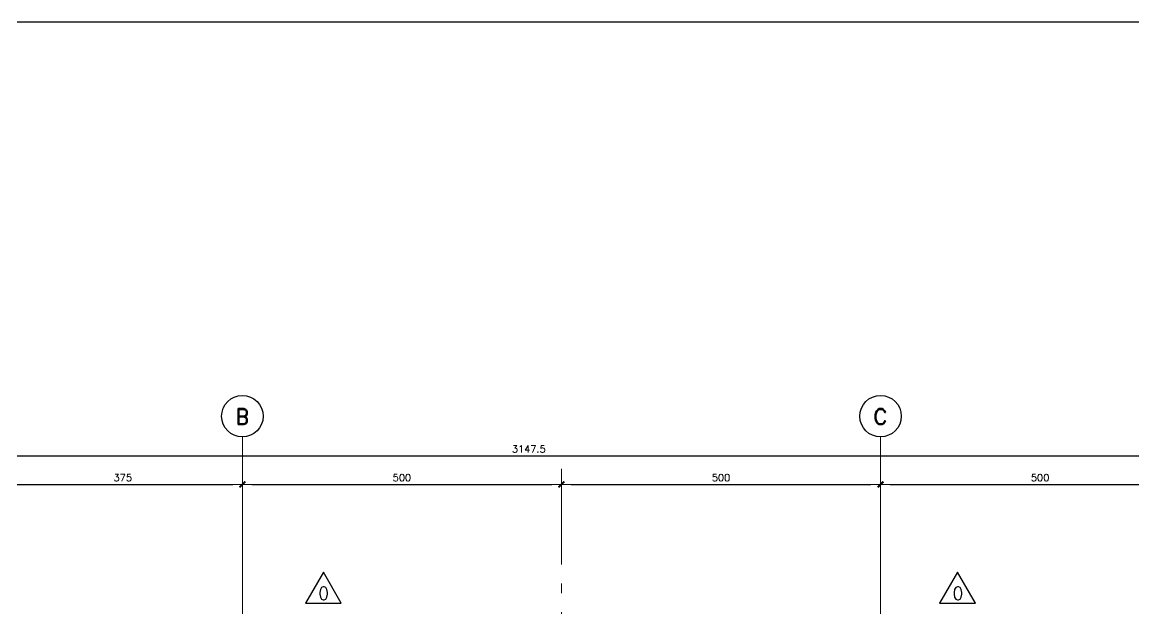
# Model space of a CAD drawing. Extents: x -4305 to 9892, y 67 to 16323.
# Drawn here: x 1890 to 3632, y 3203 to 4123 of the extents above; entities that cross this region are included whole.
import ezdxf
from ezdxf.enums import TextEntityAlignment as Align

# ---------------------------------------------------------------- set-up
doc = ezdxf.new("R2010")
doc.units = 0
doc.header["$LTSCALE"] = 30
doc.header["$MEASUREMENT"] = 0
doc.linetypes.add('EJES', pattern=[12.5, 10, -1, 0.5, -1])
doc.layers.get('0').update_dxf_attribs({"linetype": 'CONTINUOUS'})
doc.layers.add('RLA-FORMATO', color=7, linetype='CONTINUOUS')
doc.layers.add('RLE-REVISION 0', color=1, linetype='CONTINUOUS')
for name, color, linetype, lineweight in [('RLE-COTAS', 2, 'CONTINUOUS', 9), ('RLE-EJE', 3, 'CONTINUOUS', 25), ('RLE-EJES', 1, 'EJES', 15)]:
    doc.layers.add(name, color=color, linetype=linetype, lineweight=lineweight)
doc.styles.add('ROMAND', font='romand', dxfattribs={"height": 31.5})
doc.styles.add('ROMANS', font='romans.shx', dxfattribs={"height": 11.25})
doc.dimstyles.new('ING-50', dxfattribs={"dimscale": 50, "dimtxt": 0.27, "dimasz": 0.3, "dimexe": 0, "dimexo": 0, "dimgap": 0.1, "dimtad": 1, "dimdec": 1, "dimzin": 12, "dimdsep": 46, "dimtxsty": 'ROMANS', "dimblk": 'TICK1', "dimblk1": 'TICK1', "dimblk2": 'TICK1', "dimcen": 0.09, "dimclrd": 2, "dimclre": 1, "dimclrt": 3, "dimadec": 0, "dimazin": 0, "dimtfac": 1, "dimtdec": 0, "dimtix": 1, "dimtmove": 2, "dimatfit": 3, "dimldrblk": 'TICK1', "dimfxl": 0, "dimfxlon": 1, "dimtolj": 1, "dimtzin": 0, "dimarcsym": 0})

# ---------------------------------------------------------------- blocks, each defined once
blk = doc.blocks.new('TICK1')
at = {"color": 2}
for points in [[(0, 0), (-1, 0)], [(0, 0), (1, 0)]]:
    blk.add_lwpolyline(points, dxfattribs=at)
at = {"color": 2, "const_width": 0.2}
blk.add_lwpolyline([(-0.3, -0.3), (0.3, 0.3)], dxfattribs=at)
blk = doc.blocks.new('*D44')
at = {"layer": 'RLE-COTAS', "color": 2, "lineweight": -2, "transparency": 16777216}
blk.add_line((1125.2, 3443.4), (4242.7, 3443.4), dxfattribs=at)
at = {"layer": 'RLE-COTAS', "color": 2, "lineweight": -2, "transparency": 16777216, "xscale": 15, "yscale": 15, "zscale": 15, "rotation": 180}
blk.add_blockref('TICK1', (1110.2, 3443.4), dxfattribs=at)
at = {"layer": 'RLE-COTAS', "color": 2, "lineweight": -2, "transparency": 16777216, "xscale": 15, "yscale": 15, "zscale": 15}
blk.add_blockref('TICK1', (4257.7, 3443.4), dxfattribs=at)
at = {"layer": 'RLE-COTAS', "color": 3, "transparency": 16777216, "insert": (2683.9, 3454), "char_height": 11.25, "width": 61.027, "attachment_point": 5, "style": 'ROMANS'}
blk.add_mtext('\\A1;3147.5', dxfattribs=at)
blk = doc.blocks.new('*D52')
at = {"layer": 'RLE-COTAS', "color": 2, "lineweight": -2, "transparency": 16777216}
blk.add_line((1125.2, 3443.4), (4242.7, 3443.4), dxfattribs=at)
at = {"layer": 'RLE-COTAS', "color": 2, "lineweight": -2, "transparency": 16777216, "xscale": 15, "yscale": 15, "zscale": 15, "rotation": 180}
blk.add_blockref('TICK1', (1110.2, 3443.4), dxfattribs=at)
at = {"layer": 'RLE-COTAS', "color": 2, "lineweight": -2, "transparency": 16777216, "xscale": 15, "yscale": 15, "zscale": 15}
blk.add_blockref('TICK1', (4257.7, 3443.4), dxfattribs=at)
at = {"layer": 'RLE-COTAS', "color": 3, "transparency": 16777216, "insert": (2683.9, 3454), "char_height": 11.25, "width": 61.027, "attachment_point": 5, "style": 'ROMANS'}
blk.add_mtext('\\A1;3147.5', dxfattribs=at)
blk = doc.blocks.new('*D57')
at = {"layer": 'RLE-COTAS', "color": 2, "lineweight": -2, "transparency": 16777216}
blk.add_line((1875.2, 3398.4), (2220.2, 3398.4), dxfattribs=at)
at = {"layer": 'RLE-COTAS', "color": 2, "lineweight": -2, "transparency": 16777216, "xscale": 15, "yscale": 15, "zscale": 15, "rotation": 180}
blk.add_blockref('TICK1', (1860.2, 3398.4), dxfattribs=at)
at = {"layer": 'RLE-COTAS', "color": 2, "lineweight": -2, "transparency": 16777216, "xscale": 15, "yscale": 15, "zscale": 15}
blk.add_blockref('TICK1', (2235.2, 3398.4), dxfattribs=at)
at = {"layer": 'RLE-COTAS', "color": 3, "transparency": 16777216, "insert": (2047.7, 3409), "char_height": 11.25, "width": 33.226, "attachment_point": 5, "style": 'ROMANS'}
blk.add_mtext('\\A1;375', dxfattribs=at)
blk = doc.blocks.new('*D58')
at = {"layer": 'RLE-COTAS', "color": 2, "lineweight": -2, "transparency": 16777216}
blk.add_line((2250.2, 3398.4), (2720.2, 3398.4), dxfattribs=at)
at = {"layer": 'RLE-COTAS', "color": 2, "lineweight": -2, "transparency": 16777216, "xscale": 15, "yscale": 15, "zscale": 15, "rotation": 180}
blk.add_blockref('TICK1', (2235.2, 3398.4), dxfattribs=at)
at = {"layer": 'RLE-COTAS', "color": 2, "lineweight": -2, "transparency": 16777216, "xscale": 15, "yscale": 15, "zscale": 15}
blk.add_blockref('TICK1', (2735.2, 3398.4), dxfattribs=at)
at = {"layer": 'RLE-COTAS', "color": 3, "transparency": 16777216, "insert": (2485.2, 3409), "char_height": 11.25, "width": 33.226, "attachment_point": 5, "style": 'ROMANS'}
blk.add_mtext('\\A1;500', dxfattribs=at)
blk = doc.blocks.new('*D59')
at = {"layer": 'RLE-COTAS', "color": 2, "lineweight": -2, "transparency": 16777216}
blk.add_line((2750.2, 3398.4), (3220.2, 3398.4), dxfattribs=at)
at = {"layer": 'RLE-COTAS', "color": 2, "lineweight": -2, "transparency": 16777216, "xscale": 15, "yscale": 15, "zscale": 15, "rotation": 180}
blk.add_blockref('TICK1', (2735.2, 3398.4), dxfattribs=at)
at = {"layer": 'RLE-COTAS', "color": 2, "lineweight": -2, "transparency": 16777216, "xscale": 15, "yscale": 15, "zscale": 15}
blk.add_blockref('TICK1', (3235.2, 3398.4), dxfattribs=at)
at = {"layer": 'RLE-COTAS', "color": 3, "transparency": 16777216, "insert": (2985.2, 3409), "char_height": 11.25, "width": 33.226, "attachment_point": 5, "style": 'ROMANS'}
blk.add_mtext('\\A1;500', dxfattribs=at)
blk = doc.blocks.new('*D60')
at = {"layer": 'RLE-COTAS', "color": 2, "lineweight": -2, "transparency": 16777216}
blk.add_line((3250.2, 3398.4), (3720.2, 3398.4), dxfattribs=at)
at = {"layer": 'RLE-COTAS', "color": 2, "lineweight": -2, "transparency": 16777216, "xscale": 15, "yscale": 15, "zscale": 15, "rotation": 180}
blk.add_blockref('TICK1', (3235.2, 3398.4), dxfattribs=at)
at = {"layer": 'RLE-COTAS', "color": 2, "lineweight": -2, "transparency": 16777216, "xscale": 15, "yscale": 15, "zscale": 15}
blk.add_blockref('TICK1', (3735.2, 3398.4), dxfattribs=at)
at = {"layer": 'RLE-COTAS', "color": 3, "transparency": 16777216, "insert": (3485.2, 3409), "char_height": 11.25, "width": 33.226, "attachment_point": 5, "style": 'ROMANS'}
blk.add_mtext('\\A1;500', dxfattribs=at)
blk = doc.blocks.new('rev-1')
at = {"color": 3}
blk.add_lwpolyline([(-0.1, 31.3), (-28.3, -17.5), (28, -17.5), (-0.1, 31.3)], dxfattribs=at)
at = {"color": 5, "linetype": 'Continuous', "style": 'ROMAND'}
blk.add_attdef('1', text='', height=20, dxfattribs=at).set_placement((0.4, -12), align=Align.CENTER)

msp = doc.modelspace()

# ---------------------------------------------------------------- linework, layer by layer
at = {"layer": 'RLA-FORMATO', "color": 6, "linetype": 'Continuous'}
msp.add_line((5686.9, 4123.098), (-58.1, 4123.098), dxfattribs=at)
at = {"layer": 'RLE-EJE'}
for centre in [(2235.2, 3505.433), (3235.2, 3505.433)]:
    msp.add_circle(centre, 32.5, dxfattribs=at)
at = {"layer": 'RLE-EJES', "linetype": 'EJES', "lineweight": 9}
for p, q in [((2235.2, 3472.933), (2235.2, 967.933)), ((3235.2, 3472.933), (3235.2, 967.933))]:
    msp.add_line(p, q, dxfattribs=at)
at = {"layer": 'RLE-EJES', "linetype": 'EJES'}
msp.add_line((2735.2, 1022.933), (2735.2, 3422.933), dxfattribs=at)

# ---------------------------------------------------------------- block references
at = {"layer": 'RLE-REVISION 0'}
for p in [(2362.225, 3229.617), (3356, 3229.617)]:
    msp.add_blockref('rev-1', p, dxfattribs=at).add_auto_attribs({'1': '0'})

# ---------------------------------------------------------------- texts
at = {"layer": 'RLE-EJE', "color": 5, "lineweight": 9, "char_height": 25, "width": 1, "attachment_point": 1, "style": 'ROMAND'}
for s, insert in [('B', (2224.456, 3517.319)), ('C', (3223.631, 3517.319))]:
    msp.add_mtext(s, dxfattribs=dict(at, insert=insert))

# ---------------------------------------------------------------- dimensions: what is measured, and where the dimension line sits
at = {"layer": 'RLE-COTAS'}
for base, p1, p2, picture, middle in [((4257.7, 3443.412), (1110.199, 3448.412), (4257.7, 3448.412), '*D44', (2683.95, 3454.037)), ((4257.7, 3443.412), (1110.199, 3448.412), (4257.7, 3448.412), '*D52', (2683.95, 3454.037)), ((2235.2, 3398.412), (1860.2, 3403.412), (2235.2, 3403.412), '*D57', (2047.7, 3409.037)), ((2735.2, 3398.412), (2235.2, 3403.412), (2735.2, 3403.412), '*D58', (2485.2, 3409.037)), ((3235.2, 3398.412), (2735.2, 3403.412), (3235.2, 3403.412), '*D59', (2985.2, 3409.037)), ((3735.2, 3398.412), (3235.2, 3403.412), (3735.2, 3403.412), '*D60', (3485.2, 3409.037))]:
    dim = msp.add_linear_dim(base=base, p1=p1, p2=p2, dimstyle='ING-50', override={"dimexe": 0, "dimexo": 0, "dimdec": 1, "dimfxl": 0, "dimfxlon": 1}, dxfattribs=at)
    dim.commit()
    dim.dimension.update_dxf_attribs({"geometry": picture, "text_midpoint": middle})

doc.saveas('drawing.dxf')
